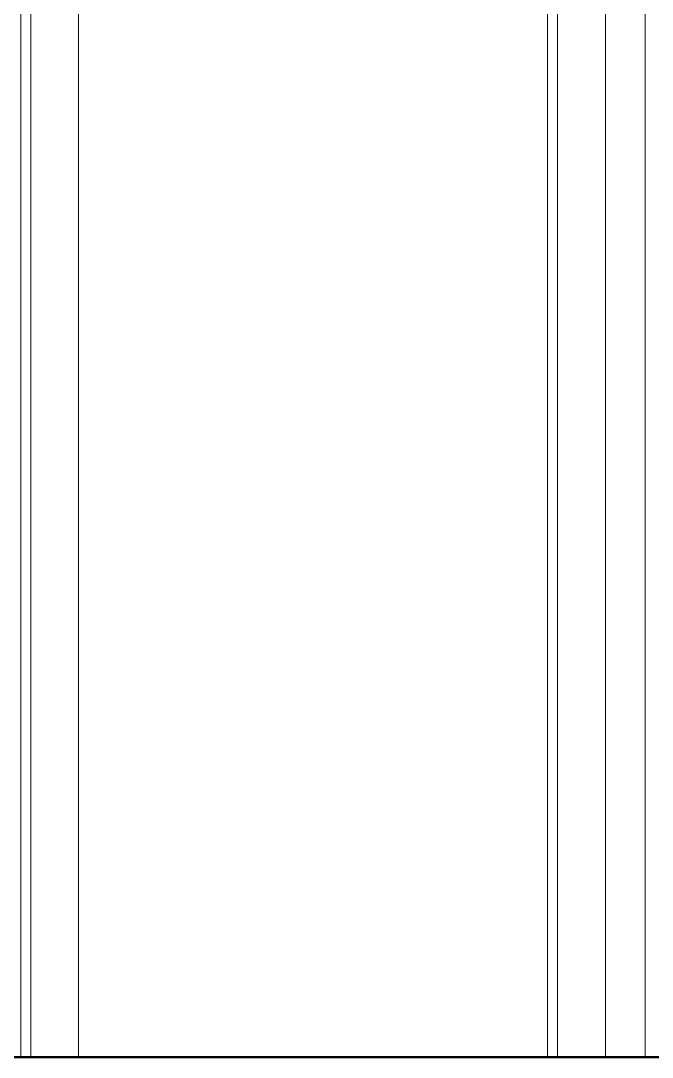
# Model space of a CAD drawing. Extents: x 4834 to 83801, y -13735 to 32221.
# Drawn here: x 13508 to 13541.5, y -12508.5 to -12453.5 of the extents above; entities that cross this region are included whole.
import ezdxf

# ---------------------------------------------------------------- set-up
doc = ezdxf.new("R2010")
doc.units = 0
doc.header["$LTSCALE"] = 8
doc.header["$MEASUREMENT"] = 0
doc.linetypes.add('Grid Line 1_2_', pattern=[0.875, 0.5, -0.125, 0.125, -0.125])
doc.layers.get('0').update_dxf_attribs({"lineweight": 9})
for name, color, linetype, lineweight in [('A-DIM-480', 52, 'Continuous', 18), ('A-DOOR-FRAM', 31, 'Continuous', 9), ('A-FLOR-LEVL', 51, 'Continuous', 9), ('A-stairs', 30, 'Continuous', 13), ('A-WALL', 7, 'Continuous', 40), ('A-Wall-New', 1, 'Continuous', 50), ('door', 43, 'Continuous', 13), ('first_dwg', 8, 'Continuous', 9), ('I-WALL', 2, 'Continuous', 13)]:
    doc.layers.add(name, color=color, linetype=linetype, lineweight=lineweight)
doc.layers.add('A-DOOR', color=2, linetype='Continuous')

# ---------------------------------------------------------------- blocks, each defined once
blk = doc.blocks.new('first_dwg__U29-V24-Section 1')
at = {"layer": 'door'}
for q in [(784.324, 0), (805.295, 0)]:
    blk.add_line((788.324, 0), q, dxfattribs=at)
at = {"layer": 'door', "flags": 128}
blk.add_lwpolyline([(788.324, 0), (805.295, 0), (804.057, 0), (787.087, 0), (788.324, 0), (784.324, 0)], dxfattribs=at)
blk = doc.blocks.new('first_dwg__U29-V25-Section 1')
at = {"layer": 'door'}
for q in [(784.324, 0), (805.295, 0)]:
    blk.add_line((788.324, 0), q, dxfattribs=at)
at = {"layer": 'door', "flags": 128}
blk.add_lwpolyline([(788.324, 0), (805.295, 0), (804.057, 0), (787.087, 0), (788.324, 0), (784.324, 0)], dxfattribs=at)
blk = doc.blocks.new('first_dwg-354694-Section 1')
at = {"layer": 'A-DIM-480', "color": 42, "lineweight": 13}
blk.add_line((531.034, 0), (1093.113, 0), dxfattribs=at)
at = {"layer": 'A-DIM-480'}
blk.add_line((758.107, 0), (693.876, 0), dxfattribs=at)
blk.add_line((758.107, 0), (693.876, 0), dxfattribs=at)
at = {"layer": 'A-stairs'}
for p, q in [((731.153, 0), (759.794, 0)), ((766.433, 0), (735.313, 0)), ((769.553, 0), (737.553, 0)), ((768.913, 0), (737.793, 0)), ((743.953, 0), (778.193, 0)), ((783.073, 0), (752.353, 0)), ((752.353, 0), (783.073, 0)), ((760.07, 0), (770.332, 0)), ((785.553, 0), (789.073, 0)), ((789.073, 0), (785.553, 0)), ((785.553, 0), (789.073, 0)), ((791.073, 0), (790.813, 0)), ((790.813, 0), (791.073, 0)), ((791.073, 0), (790.813, 0)), ((790.813, 0), (791.073, 0)), ((790.813, 0), (791.073, 0)), ((790.813, 0), (791.073, 0))]:
    blk.add_line(p, q, dxfattribs=at)
at = {"layer": 'A-stairs', "flags": 128}
for points in [[(747.793, 0), (754.433, 0), (756.913, 0), (759.633, 0), (755.874, 0), (744.673, 0)], [(789.073, 0), (785.553, 0), (748.193, 0)], [(789.073, 0), (785.793, 0), (783.073, 0), (785.553, 0)], [(791.073, 0), (785.793, 0), (785.108, 0)]]:
    blk.add_lwpolyline(points, dxfattribs=at)
blk.add_lwpolyline([(785.793, 0), (769.233, 0), (770.273, 0), (786.833, 0)], close=True, dxfattribs=at)
at = {"layer": 'A-WALL', "color": 7, "lineweight": 50}
for p, q in [((673.103, 0), (789.073, 0)), ((689.955, 0), (789.073, 0)), ((695.598, 0), (785.553, 0)), ((699.154, 0), (785.681, 0)), ((732.193, 0), (789.073, 0)), ((759.607, 0), (787.824, 0)), ((763.107, 0), (802.647, 0)), ((802.647, 0), (763.107, 0)), ((763.107, 0), (784.324, 0)), ((769.374, 0), (769.667, 0)), ((771.836, 0), (769.449, 0)), ((769.64, 0), (771.486, 0)), ((770.681, 0), (771.807, 0)), ((771.767, 0), (770.713, 0)), ((771.161, 0), (771.434, 0)), ((771.314, 0), (771.594, 0)), ((771.394, 0), (786.034, 0)), ((771.674, 0), (771.404, 0)), ((772.241, 0), (771.55, 0)), ((771.64, 0), (771.829, 0)), ((771.747, 0), (774.681, 0)), ((774.834, 0), (771.836, 0)), ((775.347, 0), (771.887, 0)), ((771.887, 0), (776.62, 0)), ((785.187, 0), (772.241, 0)), ((772.987, 0), (772.301, 0)), ((772.301, 0), (785.143, 0)), ((773.842, 0), (772.987, 0)), ((773.842, 0), (783.594, 0)), ((783.594, 0), (773.842, 0)), ((774.761, 0), (775.61, 0)), ((782.634, 0), (774.8, 0)), ((775.314, 0), (776.594, 0)), ((782.107, 0), (775.316, 0)), ((775.56, 0), (781.867, 0)), ((780.834, 0), (776.594, 0)), ((780.807, 0), (785.54, 0)), ((780.834, 0), (782.114, 0)), ((781.901, 0), (782.75, 0)), ((785.607, 0), (782.163, 0)), ((785.674, 0), (782.675, 0)), ((782.747, 0), (785.681, 0)), ((784.513, 0), (783.666, 0)), ((785.207, 0), (784.513, 0)), ((785.874, 0), (785.187, 0)), ((785.621, 0), (786.747, 0)), ((785.681, 0), (785.87, 0)), ((785.767, 0), (785.711, 0)), ((786.794, 0), (785.738, 0)), ((785.738, 0), (788.06, 0)), ((786.107, 0), (785.837, 0)), ((785.914, 0), (786.194, 0)), ((785.941, 0), (787.786, 0)), ((786.074, 0), (786.349, 0)), ((787.847, 0), (788.141, 0))]:
    blk.add_line(p, q, dxfattribs=at)
at = {"layer": 'A-WALL', "color": 7, "lineweight": 50, "flags": 128}
blk.add_lwpolyline([(834.647, 0), (759.607, 0), (765.126, 0)], dxfattribs=at)
at = {"layer": 'A-Wall-New'}
for p, q in [((534.034, 0), (1090.113, 0)), ((539.534, 0), (1084.613, 0))]:
    blk.add_line(p, q, dxfattribs=at)
for name in ['first_dwg__U29-V24-Section 1', 'first_dwg__U29-V25-Section 1']:
    blk.add_blockref(name, (0, 0))
blk = doc.blocks.new('Single-Flush - 30_ x 84_-367879-Section 1')
at = {"layer": 'A-DOOR', "lineweight": 9}
for p, q in [((785.638, 0), (785.638, 84)), ((760.726, 0), (785.638, 0))]:
    blk.add_line(p, q, dxfattribs=at)
at = {"layer": 'A-DOOR-FRAM'}
for p, q in [((757.652, 87), (757.652, 0)), ((757.652, 0), (757.652, 87)), ((758.182, 87), (758.182, 0)), ((788.712, 0), (788.712, 87)), ((760.726, 0), (760.726, 84)), ((785.638, 0), (785.638, 84)), ((786.168, 84), (786.168, 0)), ((758.182, 0), (757.652, 0)), ((758.182, 0), (760.726, 0)), ((786.168, 0), (785.638, 0)), ((786.168, 0), (788.712, 0))]:
    blk.add_line(p, q, dxfattribs=at)

msp = doc.modelspace()

# ---------------------------------------------------------------- linework, layer by layer
at = {"layer": 'A-FLOR-LEVL', "linetype": 'Grid Line 1_2_'}
msp.add_line((12783.38619, -12508.53771), (14033.99315, -12508.53771), dxfattribs=at)
at = {"layer": 'A-WALL'}
msp.add_line((13541.13958, -12508.53771), (13562.67877, -12508.53771), dxfattribs=at)
at = {"layer": 'I-WALL'}
for p, q in [((13541.13958, -12400.53771), (13541.13958, -12508.53771)), ((13535.96385, -12424.53771), (13535.96385, -12508.53771)), ((13541.13958, -12508.53771), (13539.03791, -12508.53771))]:
    msp.add_line(p, q, dxfattribs=at)

# ---------------------------------------------------------------- block references
at = {"layer": 'A-DOOR'}
msp.add_blockref('Single-Flush - 30_ x 84_-367879-Section 1', (12750.32625, -12508.53771), dxfattribs=at)
at = {"layer": 'first_dwg', "color": 52, "lineweight": 20}
msp.add_blockref('first_dwg-354694-Section 1', (12750.32625, -12508.53771), dxfattribs=at)

doc.saveas('drawing.dxf')
